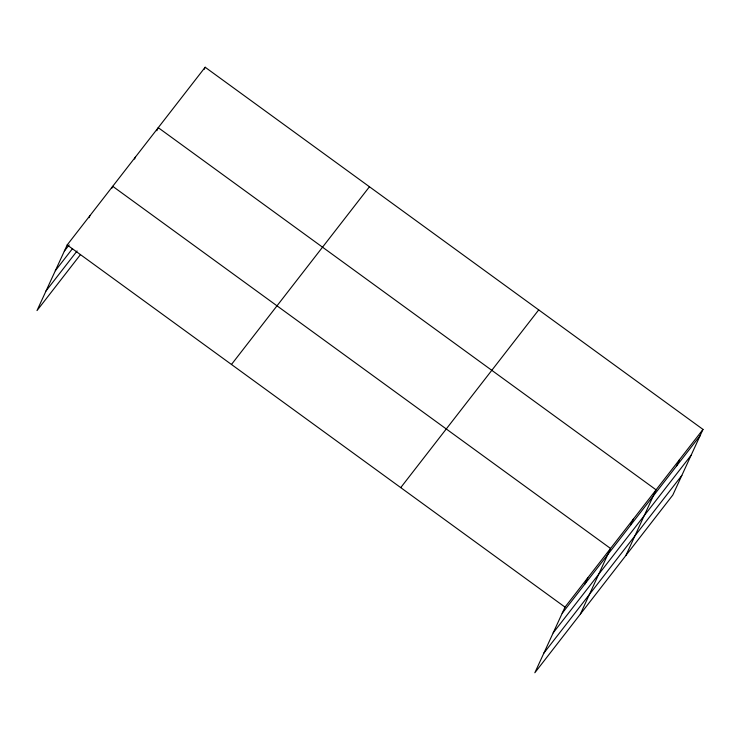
<?xml version="1.0" encoding="UTF-8"?>
<svg xmlns="http://www.w3.org/2000/svg" width="740" height="740" viewBox="0 0 740 740"><rect width="100%" height="100%" fill="white"/><g stroke="black" fill="none" stroke-linecap="round" stroke-linejoin="round"><path stroke-width="1.11" d="M703 429.413L565.018 607.124L534.835 672.762L672.817 495.041L703 429.413L205.165 67.238L67.183 244.959L37 310.587L80.466 254.606M89.013 217.69L89.956 215.636M111.777 188.367L112.721 186.314L610.555 548.479L580.364 614.107M134.541 159.044L135.485 156.991M156.834 130.749L158.249 127.669L656.084 489.834L625.901 555.462M204.222 69.292L205.165 67.238M584.952 583.962L587.791 577.801M630.489 525.317L633.32 519.156M676.712 465.784L679.542 459.623M64.352 251.119L69.181 244.894M55.324 270.738L72.575 248.529M46.028 290.959L77.071 250.98M231.472 364.469L369.454 186.758M400.738 487.614L538.711 309.894M562.187 613.284L700.17 435.573M553.159 632.913L691.141 455.202M543.863 653.133L681.836 475.422M67.183 244.959L565.018 607.124"/></g></svg>
